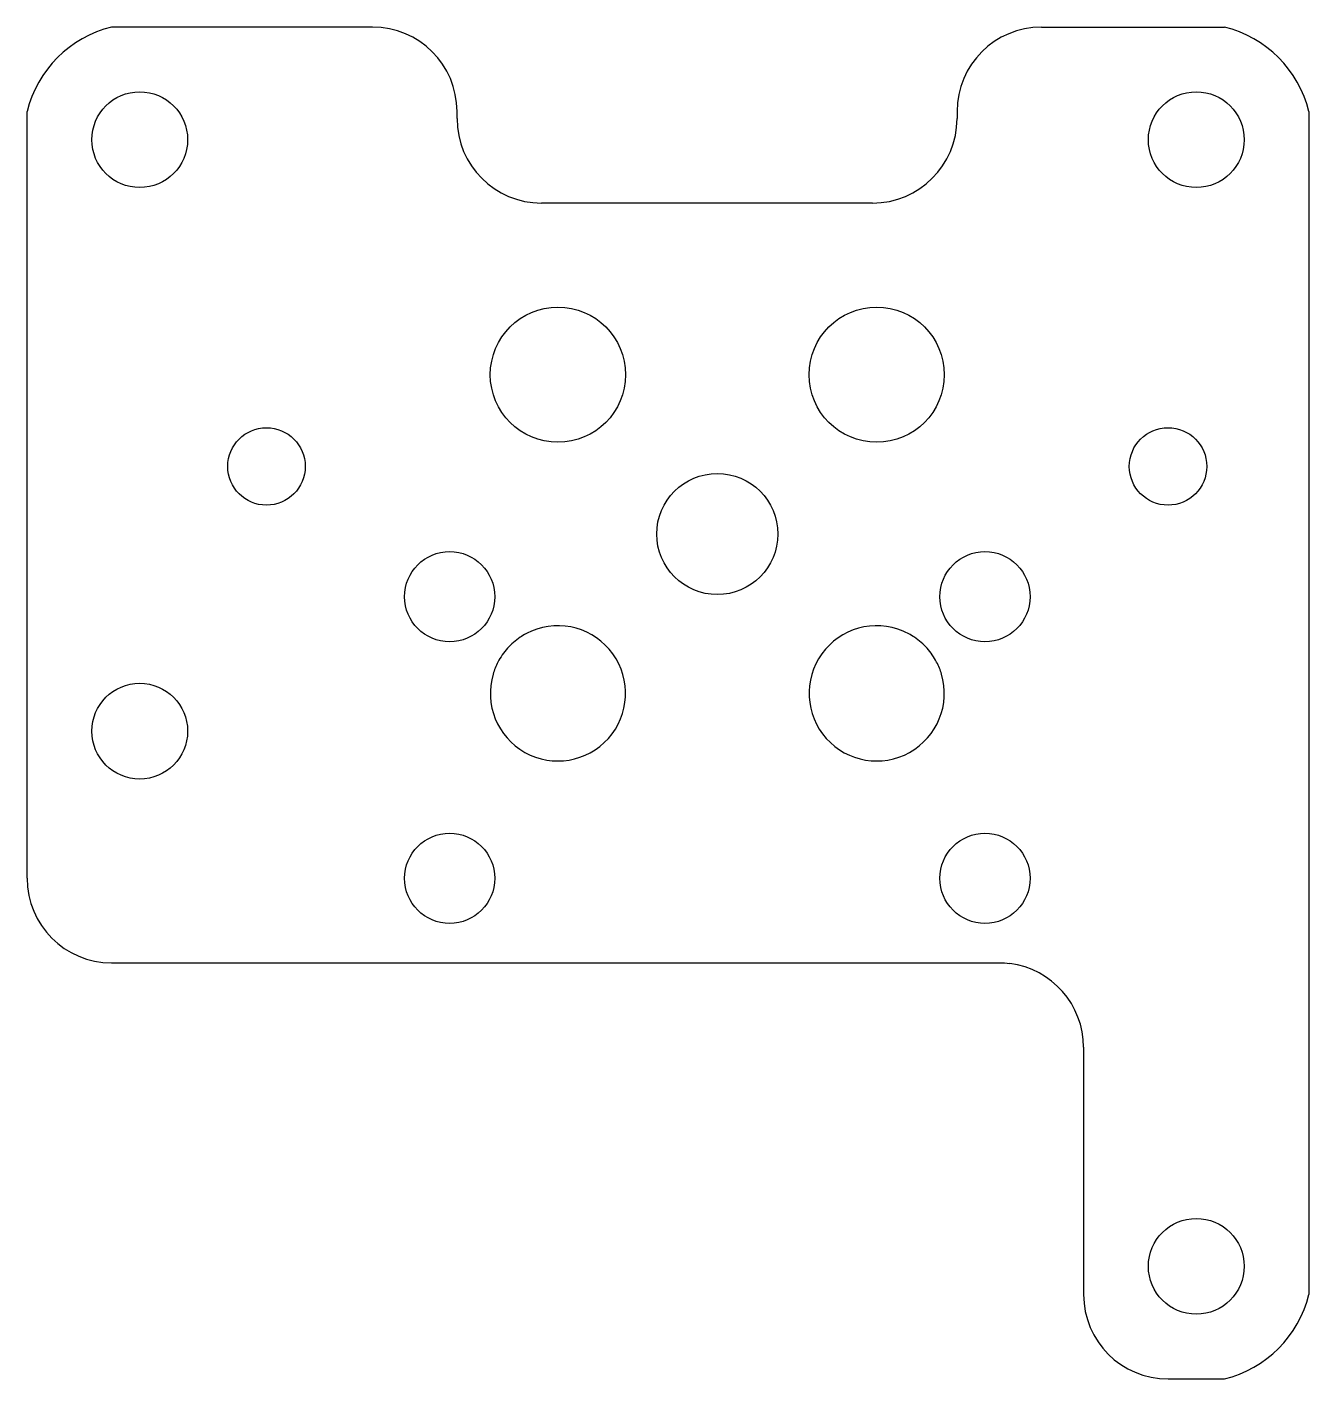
# Model space of a CAD drawing. Header units: millimetres. Extents: x -24.5 to 21, y -29.9 to 18.1.
import ezdxf

# ---------------------------------------------------------------- set-up
doc = ezdxf.new("R2010")
doc.units = ezdxf.units.MM
doc.layers.get('0').update_dxf_attribs({"linetype": 'CONTINUOUS'})

msp = doc.modelspace()

# ---------------------------------------------------------------- linework, layer by layer
for p, q in [((-12.237, 18.1), (-21.498, 18.1)), ((11.512, 18.1), (18.002, 18.1)), ((-24.498, -12.125), (-24.498, 15.1)), ((-9.237, 14.85), (-9.237, 15.1)), ((8.512, 15.1), (8.512, 14.85)), ((21.002, 15.1), (21.002, -26.9)), ((5.512, 11.85), (-6.237, 11.85)), ((-21.498, -15.125), (-10.459, -15.125)), ((-10.459, -15.125), (-8.538, -15.125)), ((-8.538, -15.125), (8.541, -15.125)), ((8.541, -15.125), (10.002, -15.125)), ((13.002, -18.125), (13.002, -26.9)), ((16.002, -29.9), (18.002, -29.9))]:
    msp.add_line(p, q)
for centre, radius in [((-20.498, 14.1), 1.7), ((17.002, 14.1), 1.7), ((-5.655, 5.757), 2.4), ((5.659, 5.757), 2.4), ((-16, 2.5), 1.375), ((16, 2.5), 1.375), ((0.002, 0.1), 2.15), ((-9.498, -2.125), 1.6), ((9.502, -2.125), 1.6), ((-20.498, -6.9), 1.7), ((-9.498, -12.125), 1.6), ((9.502, -12.125), 1.6), ((17.002, -25.9), 1.7)]:
    msp.add_circle(centre, radius)
for centre, radius, start, end in [((-20.498, 14.1), 4.123, 104.0362, 165.9638), ((-12.237, 15.1), 3, 0, 90), ((11.512, 15.1), 3, 90, 180), ((17.002, 14.1), 4.123, 14.0362, 75.9638), ((-6.237, 14.85), 3, 180, 270), ((5.512, 14.85), 3, 270, 360), ((-5.655, -5.557), 2.4, -196.6028, 113.0743), ((5.659, -5.557), 2.4, -293.0743, 16.6028), ((-21.498, -12.125), 3, 180, 270), ((10.002, -18.125), 3, 0, 82.7037), ((16.002, -26.9), 3, 180, 270), ((17.002, -25.9), 4.123, 284.0362, 345.9638)]:
    msp.add_arc(centre, radius, start, end)
for points in [[(-6.596, -3.349), (-6.725, -3.404), (-6.863, -3.477), (-7.157, -3.675), (-7.313, -3.81), (-7.577, -4.106), (-7.694, -4.276), (-7.858, -4.591), (-7.915, -4.736), (-7.955, -4.871)], [(7.959, -4.871), (7.918, -4.736), (7.862, -4.591), (7.698, -4.276), (7.581, -4.106), (7.317, -3.81), (7.161, -3.675), (6.867, -3.477), (6.729, -3.404), (6.599, -3.349)]]:
    msp.add_open_spline(points, degree=3, knots=[1.3317595, 1.3317595, 1.3317595, 1.3317595, 1.3819308, 1.3819308, 1.4415008, 1.4415008, 1.5010709, 1.5010709, 1.5512421, 1.5512421, 1.5512421, 1.5512421])
msp.add_open_spline([(10.002, -15.125), (10.131, -15.125), (10.259, -15.133), (10.383, -15.149)], degree=3)

doc.saveas('drawing.dxf')
